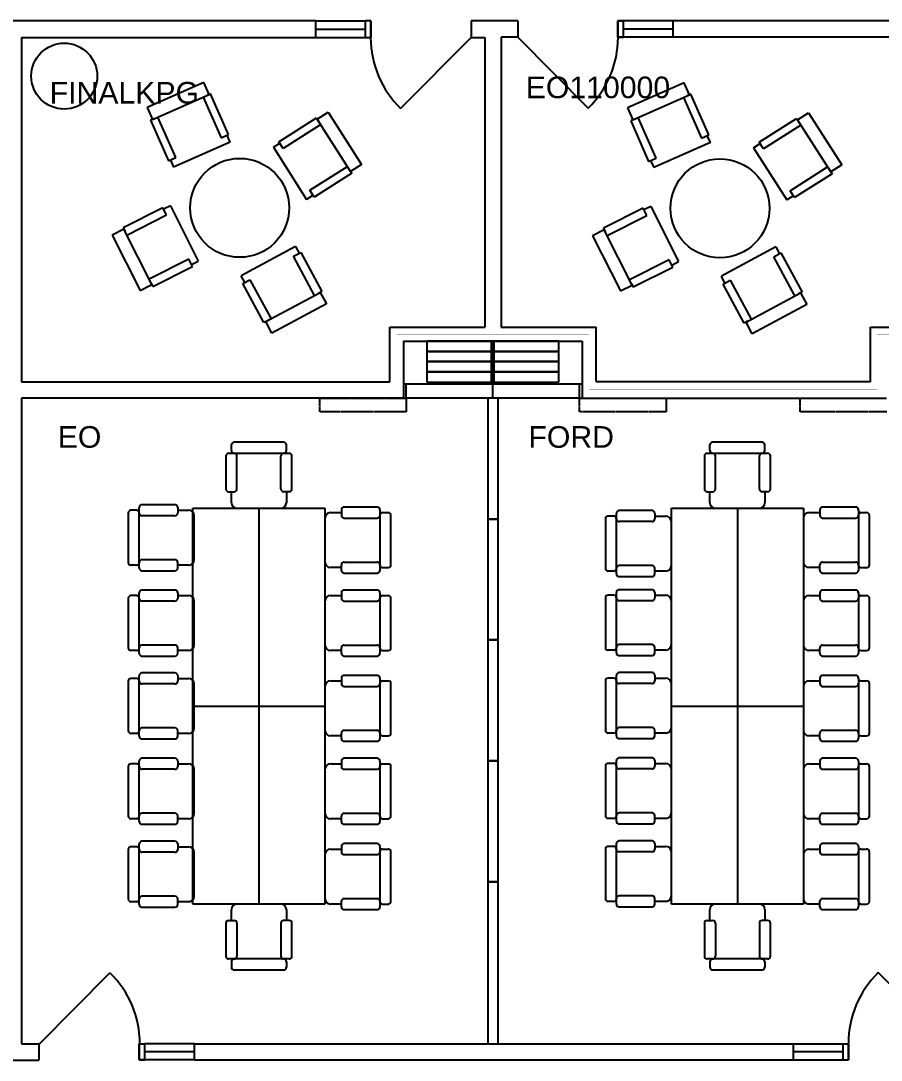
# Model space of a CAD drawing. Extents: x 0 to 6337, y 3987 to 5634.
# Drawn here: x 1853.3 to 2166.2, y 4432.4 to 4810.6 of the extents above; entities that cross this region are included whole.
import ezdxf

# ---------------------------------------------------------------- set-up
doc = ezdxf.new("R2010")
doc.units = 0
doc.header["$MEASUREMENT"] = 0
doc.linetypes.add('SHORT_DASHES', pattern=[0.375, 0.25, -0.125])
for name, color, linetype in [('01A_BASE_PLAN', 7, 'CONTINUOUS'), ('01B_PANELS', 7, 'CONTINUOUS'), ('04A_FURNITURE', 7, 'CONTINUOUS'), ('REGION', 7, 'CONTINUOUS'), ('REGION_NUM', 7, 'CONTINUOUS')]:
    doc.layers.add(name, color=color, linetype=linetype)
doc.styles.add('ARIAL', font='ARIAL', dxfattribs={"height": 0.2})

msp = doc.modelspace()

# ---------------------------------------------------------------- linework, layer by layer
at = {"layer": '01A_BASE_PLAN', "color": 250, "linetype": 'Continuous'}
for p, q in [((1960.62, 4810.55), (1847.56, 4810.55)), ((1960.62, 4804.42), (1960.62, 4810.55)), ((1960.62, 4810.55), (1978.62, 4810.55)), ((1980.62, 4810.55), (1978.69, 4810.55)), ((1978.69, 4804.42), (1978.69, 4810.55)), ((1980.62, 4810.55), (1980.62, 4804.42)), ((1980.62, 4810.29), (1980.62, 4804.42)), ((1980.62, 4810.29), (1980.62, 4804.42)), ((1980.62, 4810.29), (1980.62, 4804.42)), ((1980.62, 4804.42), (1980.62, 4810.15)), ((2017.05, 4810.55), (2017.05, 4804.42)), ((2028.02, 4810.55), (2017.05, 4810.55)), ((2034.02, 4810.55), (2028.02, 4810.55)), ((2034.02, 4810.55), (2034.02, 4804.55)), ((2070.44, 4810.55), (2070.44, 4804.55)), ((2070.44, 4810.55), (2072.44, 4810.55)), ((2070.44, 4804.55), (2070.44, 4810.55)), ((2072.44, 4810.55), (2070.44, 4810.55)), ((2070.44, 4810.42), (2070.44, 4804.55)), ((2070.44, 4810.42), (2070.44, 4804.55)), ((2070.44, 4804.55), (2070.44, 4810.29)), ((2072.44, 4804.55), (2072.44, 4810.55)), ((2090.51, 4810.55), (2072.51, 4810.55)), ((2090.51, 4804.55), (2090.51, 4810.55)), ((2199.71, 4810.55), (2090.51, 4810.55)), ((1960.62, 4807.48), (1978.62, 4807.48)), ((1978.69, 4804.42), (1978.69, 4809.42)), ((1978.69, 4804.42), (1978.69, 4809.42)), ((1980.62, 4804.42), (1980.62, 4809.42)), ((2070.44, 4804.55), (2070.44, 4809.55)), ((2072.44, 4804.55), (2072.44, 4809.55)), ((2072.44, 4804.55), (2072.44, 4809.55)), ((2090.51, 4807.55), (2072.51, 4807.55)), ((1853.56, 4804.42), (1853.56, 4679.17)), ((1853.56, 4804.42), (1960.62, 4804.42)), ((1960.62, 4804.42), (1978.69, 4804.42)), ((1978.69, 4804.42), (1980.62, 4804.42)), ((1978.69, 4804.42), (1980.62, 4804.42)), ((2017.05, 4804.42), (1991.4, 4778.65)), ((2017.05, 4804.42), (2022.02, 4804.42)), ((2022.02, 4804.42), (2022.02, 4699.05)), ((2028.02, 4804.55), (2028.02, 4699.05)), ((2034.02, 4804.55), (2028.02, 4804.55)), ((2034.02, 4804.55), (2059.66, 4778.79)), ((2070.44, 4804.55), (2072.44, 4804.55)), ((2070.44, 4804.55), (2072.44, 4804.55)), ((2070.44, 4804.55), (2072.44, 4804.55)), ((2070.44, 4804.55), (2072.44, 4804.55)), ((2072.44, 4804.55), (2070.44, 4804.55)), ((2070.44, 4804.55), (2072.44, 4804.55)), ((2072.44, 4804.55), (2070.44, 4804.55)), ((2090.51, 4804.55), (2072.51, 4804.55)), ((2196.78, 4804.55), (2090.51, 4804.55)), ((1987.52, 4679.17), (1987.52, 4699.05)), ((1987.52, 4699.05), (2022.02, 4699.05)), ((2028.02, 4699.05), (2062.52, 4699.05)), ((2062.52, 4679.3), (2062.52, 4699.05)), ((2162.28, 4679.17), (2162.28, 4699.05)), ((2162.28, 4699.05), (2196.78, 4699.05)), ((1992.52, 4694.05), (2057.52, 4694.05)), ((1992.52, 4694.05), (1992.52, 4673.3)), ((2001.02, 4694.05), (2001.02, 4690.3)), ((2049.02, 4694.05), (2001.02, 4694.05)), ((2024.52, 4679.05), (2024.52, 4694.05)), ((2025.02, 4673.3), (2025.02, 4694.05)), ((2025.52, 4679.05), (2025.52, 4694.05)), ((2049.02, 4690.3), (2049.02, 4694.05)), ((2057.52, 4694.05), (2057.52, 4673.3)), ((2001.02, 4690.3), (2001.02, 4686.55)), ((2049.02, 4690.3), (2001.02, 4690.3)), ((2001.02, 4690.3), (2049.02, 4690.3)), ((2049.02, 4686.55), (2049.02, 4690.3)), ((2001.02, 4686.55), (2001.02, 4682.8)), ((2049.02, 4686.55), (2001.02, 4686.55)), ((2001.02, 4686.55), (2049.02, 4686.55)), ((2049.02, 4682.8), (2049.02, 4686.55)), ((2001.02, 4682.8), (2001.02, 4679.05)), ((2049.02, 4682.8), (2001.02, 4682.8)), ((2001.02, 4682.8), (2049.02, 4682.8)), ((2049.02, 4679.05), (2049.02, 4682.8)), ((1853.56, 4679.17), (1987.52, 4679.17)), ((2057.52, 4678.3), (1992.52, 4678.3)), ((1993.52, 4673.3), (1993.52, 4678.3)), ((2001.02, 4679.05), (2049.02, 4679.05)), ((2056.52, 4673.3), (2056.52, 4678.3)), ((2062.52, 4679.3), (2162.28, 4679.3)), ((2062.52, 4679.3), (2162.28, 4679.3)), ((1992.52, 4673.3), (1853.56, 4673.3)), ((2056.52, 4673.3), (1993.52, 4673.3)), ((2026.89, 4673.3), (2023.14, 4673.3)), ((2023.14, 4673.3), (2023.14, 4629.3)), ((2026.89, 4629.3), (2026.89, 4673.3)), ((2057.52, 4673.3), (2167.28, 4673.3)), ((2026.89, 4629.3), (2023.14, 4629.3)), ((2023.14, 4629.3), (2023.14, 4585.3)), ((2023.14, 4629.3), (2026.89, 4629.3)), ((2026.89, 4585.3), (2026.89, 4629.3)), ((2026.89, 4585.3), (2023.14, 4585.3)), ((2023.14, 4585.3), (2023.14, 4541.3)), ((2023.14, 4585.3), (2026.89, 4585.3)), ((2026.89, 4541.3), (2026.89, 4585.3)), ((2026.89, 4541.3), (2023.14, 4541.3)), ((2023.14, 4541.3), (2023.14, 4497.3)), ((2023.14, 4541.3), (2026.89, 4541.3)), ((2026.89, 4497.3), (2026.89, 4541.3)), ((2026.89, 4497.3), (2023.14, 4497.3)), ((2023.14, 4497.3), (2023.14, 4438.42)), ((2023.14, 4497.3), (2026.89, 4497.3)), ((2026.89, 4438.42), (2026.89, 4497.3)), ((1860.11, 4438.42), (1885.76, 4464.18)), ((2190.78, 4438.55), (2165.14, 4464.31)), ((1853.56, 4438.42), (1859.88, 4438.42)), ((1853.56, 4438.42), (1859.88, 4438.42)), ((1853.56, 4438.42), (1859.88, 4438.42)), ((1859.88, 4438.42), (1859.88, 4432.42)), ((1896.38, 4438.42), (1896.38, 4432.55)), ((1896.38, 4438.42), (1898.38, 4438.42)), ((1896.38, 4438.42), (1896.38, 4432.55)), ((1896.38, 4432.55), (1896.38, 4438.29)), ((1896.38, 4432.55), (1896.38, 4437.55)), ((1898.38, 4432.55), (1898.38, 4438.42)), ((1916.38, 4438.42), (1898.38, 4438.42)), ((1898.38, 4432.55), (1898.38, 4437.55)), ((1898.38, 4432.55), (1898.38, 4437.55)), ((1916.45, 4432.55), (1916.45, 4438.42)), ((1916.45, 4438.42), (2134.36, 4438.42)), ((2023.14, 4438.42), (2026.89, 4438.42)), ((2134.36, 4432.55), (2134.36, 4438.42)), ((2134.36, 4438.42), (2152.36, 4438.42)), ((2134.36, 4435.55), (2152.36, 4435.55)), ((2152.43, 4432.55), (2152.43, 4438.42)), ((2152.43, 4438.42), (2154.36, 4438.42)), ((2152.43, 4432.55), (2152.43, 4437.55)), ((2152.43, 4432.55), (2152.43, 4437.55)), ((2154.36, 4438.42), (2154.36, 4432.55)), ((2154.36, 4438.42), (2154.36, 4432.55)), ((2154.36, 4438.42), (2154.36, 4432.55)), ((2154.36, 4432.55), (2154.36, 4438.29)), ((2154.36, 4432.55), (2154.36, 4437.55)), ((1847.56, 4432.42), (1859.88, 4432.42)), ((1896.38, 4432.55), (1898.38, 4432.55)), ((1896.38, 4432.55), (1898.38, 4432.55)), ((1896.38, 4432.55), (1898.38, 4432.55)), ((1898.38, 4432.55), (1896.38, 4432.55)), ((1896.38, 4432.55), (1898.38, 4432.55)), ((1916.38, 4435.48), (1898.38, 4435.48)), ((1916.45, 4432.55), (1898.45, 4432.55)), ((1916.45, 4432.55), (2134.36, 4432.55)), ((2134.36, 4432.55), (2152.43, 4432.55)), ((2152.43, 4432.55), (2154.36, 4432.55))]:
    msp.add_line(p, q, dxfattribs=at)
at = {"layer": '01A_BASE_PLAN', "color": 250, "linetype": 'SHORT_DASHES'}
for p, q in [((1962.02, 4668.3), (1962.02, 4673.3)), ((1962.02, 4673.3), (1993.52, 4673.3)), ((1993.52, 4673.3), (1993.52, 4668.3)), ((2056.52, 4668.3), (2056.52, 4673.3)), ((2056.52, 4673.3), (2088.02, 4673.3)), ((2088.02, 4673.3), (2088.02, 4668.3)), ((2136.78, 4668.3), (2136.78, 4673.3)), ((2136.78, 4673.3), (2168.28, 4673.3)), ((1993.52, 4668.3), (1962.02, 4668.3)), ((2088.02, 4668.3), (2056.52, 4668.3)), ((2168.28, 4668.3), (2136.78, 4668.3))]:
    msp.add_line(p, q, dxfattribs=at)
at = {"layer": '01A_BASE_PLAN', "color": 250, "linetype": 'Continuous'}
for centre, start, end in [((2016.55, 4804.42), 180.1295, 225.6882), ((2034.51, 4804.55), 314.3118, 359.8705), ((1860.61, 4438.42), 0.1295, 45.6882), ((2190.29, 4438.55), 134.3118, 179.8705)]:
    msp.add_arc(centre, 36, start, end, dxfattribs=at)
at = {"layer": '01B_PANELS', "color": 5, "linetype": 'Continuous'}
msp.add_line((1853.56, 4673.3), (1853.56, 4438.42), dxfattribs=at)
at = {"layer": '04A_FURNITURE', "color": 1, "linetype": 'Continuous'}
for p, q in [((1919.87, 4788.11), (1899.27, 4779.02)), ((1921.79, 4783.74), (1919.87, 4788.11)), ((2094.52, 4787.94), (2073.92, 4778.85)), ((2096.45, 4783.57), (2094.52, 4787.94)), ((1901.19, 4774.66), (1921.79, 4783.74)), ((1922.35, 4783.99), (1920.99, 4783.39)), ((1928.86, 4769.21), (1922.35, 4783.99)), ((2075.85, 4774.48), (2096.45, 4783.57)), ((2097, 4783.81), (2095.65, 4783.21)), ((2103.52, 4769.04), (2097, 4783.81)), ((1919.67, 4782.81), (1926.19, 4768.03)), ((2094.33, 4782.63), (2100.84, 4767.86)), ((1899.27, 4779.02), (1901.19, 4774.66)), ((1961.12, 4774.72), (1965.15, 4777.29)), ((1965.15, 4777.29), (1977.26, 4758.31)), ((2073.92, 4778.85), (2075.85, 4774.48)), ((2135.78, 4774.55), (2139.8, 4777.12)), ((2139.8, 4777.12), (2151.92, 4758.14)), ((1901.82, 4774.93), (1900.47, 4774.34)), ((1900.47, 4774.34), (1906.98, 4759.56)), ((1909.7, 4760.76), (1903.18, 4775.53)), ((1947.19, 4766.54), (1960.8, 4775.23)), ((1962.37, 4772.77), (1948.76, 4764.08)), ((1960.8, 4775.23), (1961.6, 4773.98)), ((1973.24, 4755.74), (1961.12, 4774.72)), ((2076.48, 4774.76), (2075.12, 4774.16)), ((2075.12, 4774.16), (2081.64, 4759.39)), ((2084.35, 4760.58), (2077.84, 4775.36)), ((2121.84, 4766.37), (2135.45, 4775.06)), ((2137.02, 4772.6), (2123.41, 4763.91)), ((2135.45, 4775.06), (2136.25, 4773.81)), ((2147.89, 4755.57), (2135.78, 4774.55)), ((1926.19, 4768.03), (1928.86, 4769.21)), ((1929.43, 4766.41), (1928.31, 4768.97)), ((2100.84, 4767.86), (2103.52, 4769.04)), ((2104.09, 4766.24), (2102.96, 4768.79)), ((1929.43, 4766.41), (1908.83, 4757.33)), ((1945.16, 4764.53), (1947.51, 4766.03)), ((1945.16, 4764.53), (1957.27, 4745.55)), ((1948.76, 4764.08), (1947.19, 4766.54)), ((2104.09, 4766.24), (2083.49, 4757.15)), ((2119.81, 4764.36), (2122.17, 4765.86)), ((2123.41, 4763.91), (2121.84, 4766.37)), ((1906.98, 4759.56), (1909.7, 4760.76)), ((2119.81, 4764.36), (2131.93, 4745.38)), ((1907.71, 4759.88), (1908.83, 4757.33)), ((1958.46, 4748.89), (1972.07, 4757.58)), ((1977.26, 4758.31), (1973.24, 4755.74)), ((2081.64, 4759.39), (2084.35, 4760.58)), ((2082.36, 4759.71), (2083.49, 4757.15)), ((2133.11, 4748.72), (2146.72, 4757.41)), ((2151.92, 4758.14), (2147.89, 4755.57)), ((1973.67, 4755.08), (1960.05, 4746.39)), ((1972.87, 4756.32), (1973.67, 4755.08)), ((2148.32, 4754.9), (2134.71, 4746.21)), ((2147.52, 4756.15), (2148.32, 4754.9)), ((1959.63, 4747.06), (1957.27, 4745.55)), ((1960.05, 4746.39), (1958.46, 4748.89)), ((2134.28, 4746.88), (2131.93, 4745.38)), ((2134.71, 4746.21), (2133.11, 4748.72)), ((1904.97, 4742.5), (1890.55, 4735.23)), ((1906.29, 4739.9), (1904.97, 4742.5)), ((1907.73, 4743.22), (1905.24, 4741.96)), ((1907.73, 4743.22), (1917.87, 4723.12)), ((2079.62, 4742.33), (2065.2, 4735.06)), ((2080.94, 4739.72), (2079.62, 4742.33)), ((2082.39, 4743.05), (2079.9, 4741.79)), ((2082.39, 4743.05), (2092.53, 4722.94)), ((1891.87, 4732.62), (1906.29, 4739.9)), ((2066.52, 4732.45), (2080.94, 4739.72)), ((1890.82, 4734.69), (1886.56, 4732.54)), ((1890.55, 4735.23), (1891.22, 4733.91)), ((1900.96, 4714.59), (1890.82, 4734.69)), ((2065.48, 4734.52), (2061.22, 4732.37)), ((2065.2, 4735.06), (2065.87, 4733.73)), ((2075.62, 4714.41), (2065.48, 4734.52)), ((1886.56, 4732.54), (1896.7, 4712.44)), ((2061.22, 4732.37), (2071.36, 4712.26)), ((1953.26, 4728.44), (1933.43, 4717.78)), ((1953.26, 4728.44), (1954.58, 4725.99)), ((2127.91, 4728.27), (2108.08, 4717.61)), ((2127.91, 4728.27), (2129.23, 4725.81)), ((1914.4, 4723.8), (1899.98, 4716.53)), ((1915.74, 4721.15), (1914.4, 4723.8)), ((1915.38, 4721.86), (1917.87, 4723.12)), ((1952.54, 4724.89), (1955.11, 4726.27)), ((1960.18, 4710.66), (1952.54, 4724.89)), ((1955.11, 4726.27), (1962.76, 4712.05)), ((2089.06, 4723.63), (2074.64, 4716.36)), ((2090.39, 4720.98), (2089.06, 4723.63)), ((2090.04, 4721.69), (2092.53, 4722.94)), ((2127.19, 4724.71), (2129.77, 4726.1)), ((2134.84, 4710.49), (2127.19, 4724.71)), ((2129.77, 4726.1), (2137.41, 4711.87)), ((1901.32, 4713.88), (1915.74, 4721.15)), ((2075.98, 4713.71), (2090.39, 4720.98)), ((1934.75, 4715.33), (1933.43, 4717.78)), ((1934.05, 4714.95), (1936.66, 4716.36)), ((1936.66, 4716.36), (1944.31, 4702.13)), ((2109.4, 4715.15), (2108.08, 4717.61)), ((2108.7, 4714.78), (2111.32, 4716.18)), ((2111.32, 4716.18), (2118.96, 4701.96)), ((1896.7, 4712.44), (1900.96, 4714.59)), ((1900.66, 4715.2), (1901.32, 4713.88)), ((1941.69, 4700.73), (1934.05, 4714.95)), ((1942.39, 4701.1), (1962.22, 4711.76)), ((1962.76, 4712.05), (1961.45, 4711.35)), ((1962.22, 4711.76), (1964.48, 4707.56)), ((2071.36, 4712.26), (2075.62, 4714.41)), ((2075.31, 4715.03), (2075.98, 4713.71)), ((2116.35, 4700.55), (2108.7, 4714.78)), ((2117.05, 4700.93), (2136.88, 4711.59)), ((2137.41, 4711.87), (2136.11, 4711.17)), ((2136.88, 4711.59), (2139.14, 4707.38)), ((1964.48, 4707.56), (1944.65, 4696.9)), ((2139.14, 4707.38), (2119.31, 4696.72)), ((1943, 4701.43), (1941.69, 4700.73)), ((1944.65, 4696.9), (1942.39, 4701.1)), ((2117.65, 4701.25), (2116.35, 4700.55)), ((2119.31, 4696.72), (2117.05, 4700.93)), ((1929.91, 4654.24), (1929.91, 4656.24)), ((1948.91, 4657.24), (1930.91, 4657.24)), ((1949.91, 4654.24), (1949.91, 4656.24)), ((2103.9, 4654.24), (2103.9, 4656.24)), ((2122.9, 4657.24), (2104.9, 4657.24)), ((2123.9, 4654.24), (2123.9, 4656.24)), ((1927.91, 4652.24), (1927.91, 4640.24)), ((1928.91, 4653.24), (1930.91, 4653.24)), ((1930.91, 4653.24), (1948.91, 4653.24)), ((1931.91, 4640.24), (1931.91, 4652.24)), ((1947.91, 4640.24), (1947.91, 4652.24)), ((1948.91, 4653.24), (1950.91, 4653.24)), ((1951.91, 4640.24), (1951.91, 4652.24)), ((2101.9, 4652.24), (2101.9, 4640.24)), ((2102.9, 4653.24), (2104.9, 4653.24)), ((2104.9, 4653.24), (2122.9, 4653.24)), ((2105.9, 4640.24), (2105.9, 4652.24)), ((2121.9, 4640.24), (2121.9, 4652.24)), ((2122.9, 4653.24), (2124.9, 4653.24)), ((2125.9, 4640.24), (2125.9, 4652.24)), ((1928.91, 4639.24), (1930.91, 4639.24)), ((1929.91, 4635.24), (1929.91, 4639.24)), ((1950.91, 4639.24), (1948.91, 4639.24)), ((1949.91, 4639.24), (1949.91, 4635.24)), ((2102.9, 4639.24), (2104.9, 4639.24)), ((2103.9, 4635.24), (2103.9, 4639.24)), ((2124.9, 4639.24), (2122.9, 4639.24)), ((2123.9, 4639.24), (2123.9, 4635.24)), ((1895.39, 4632.5), (1893.39, 4632.5)), ((1896.39, 4631.5), (1896.39, 4633.5)), ((1909.39, 4634.5), (1897.39, 4634.5)), ((1910.39, 4633.5), (1910.39, 4631.5)), ((1910.39, 4632.5), (1914.39, 4632.5)), ((1915.91, 4489.24), (1915.91, 4633.24)), ((1915.91, 4633.24), (1963.91, 4633.24)), ((1931.91, 4633.24), (1947.91, 4633.24)), ((1939.91, 4633.24), (1939.91, 4489.24)), ((1963.91, 4633.24), (1963.91, 4489.24)), ((1969.91, 4632.63), (1969.91, 4630.63)), ((1982.91, 4633.63), (1970.91, 4633.63)), ((1983.91, 4632.63), (1983.91, 4630.63)), ((2082.9, 4632.36), (2070.9, 4632.36)), ((2089.9, 4489.24), (2089.9, 4633.24)), ((2089.9, 4633.24), (2137.9, 4633.24)), ((2105.9, 4633.24), (2121.9, 4633.24)), ((2113.9, 4633.24), (2113.9, 4489.24)), ((2137.9, 4633.24), (2137.9, 4489.24)), ((2143.9, 4632.63), (2143.9, 4630.63)), ((2156.9, 4633.63), (2144.9, 4633.63)), ((2157.9, 4632.63), (2157.9, 4630.63)), ((1892.39, 4631.5), (1892.39, 4613.5)), ((1896.39, 4613.5), (1896.39, 4631.5)), ((1909.39, 4630.5), (1897.39, 4630.5)), ((1916.39, 4614.5), (1916.39, 4630.5)), ((1963.91, 4629.63), (1963.91, 4613.63)), ((1965.91, 4631.63), (1969.91, 4631.63)), ((1970.91, 4629.63), (1982.91, 4629.63)), ((1983.91, 4630.63), (1983.91, 4612.63)), ((1984.91, 4631.63), (1986.91, 4631.63)), ((1987.91, 4612.63), (1987.91, 4630.63)), ((2065.9, 4629.36), (2065.9, 4611.36)), ((2068.9, 4630.36), (2066.9, 4630.36)), ((2069.9, 4629.36), (2069.9, 4631.36)), ((2069.9, 4611.36), (2069.9, 4629.36)), ((2082.9, 4628.36), (2070.9, 4628.36)), ((2083.9, 4631.36), (2083.9, 4629.36)), ((2083.9, 4630.36), (2087.9, 4630.36)), ((2089.9, 4612.36), (2089.9, 4628.36)), ((2137.9, 4629.63), (2137.9, 4613.63)), ((2139.9, 4631.63), (2143.9, 4631.63)), ((2144.9, 4629.63), (2156.9, 4629.63)), ((2157.9, 4630.63), (2157.9, 4612.63)), ((2158.9, 4631.63), (2160.9, 4631.63)), ((2161.9, 4612.63), (2161.9, 4630.63)), ((1896.39, 4611.5), (1896.39, 4613.5)), ((1909.39, 4614.5), (1897.39, 4614.5)), ((1910.39, 4611.5), (1910.39, 4613.5)), ((1970.91, 4613.63), (1982.91, 4613.63)), ((2144.9, 4613.63), (2156.9, 4613.63)), ((1895.39, 4612.5), (1893.39, 4612.5)), ((1897.39, 4610.5), (1909.39, 4610.5)), ((1914.39, 4612.5), (1910.39, 4612.5)), ((1969.91, 4611.63), (1965.91, 4611.63)), ((1969.91, 4610.63), (1969.91, 4612.63)), ((1970.91, 4609.63), (1982.91, 4609.63)), ((1983.91, 4612.63), (1983.91, 4610.63)), ((1984.91, 4611.63), (1986.91, 4611.63)), ((2068.9, 4610.36), (2066.9, 4610.36)), ((2069.9, 4609.36), (2069.9, 4611.36)), ((2082.9, 4612.36), (2070.9, 4612.36)), ((2083.9, 4609.36), (2083.9, 4611.36)), ((2087.9, 4610.36), (2083.9, 4610.36)), ((2143.9, 4611.63), (2139.9, 4611.63)), ((2143.9, 4610.63), (2143.9, 4612.63)), ((2144.9, 4609.63), (2156.9, 4609.63)), ((2157.9, 4612.63), (2157.9, 4610.63)), ((2158.9, 4611.63), (2160.9, 4611.63)), ((2070.9, 4608.36), (2082.9, 4608.36)), ((1896.39, 4600.46), (1896.39, 4602.46)), ((1909.39, 4603.46), (1897.39, 4603.46)), ((1910.39, 4602.46), (1910.39, 4600.46)), ((1969.91, 4602.46), (1969.91, 4600.46)), ((1982.91, 4603.46), (1970.91, 4603.46)), ((1983.91, 4602.46), (1983.91, 4600.46)), ((2069.9, 4600.59), (2069.9, 4602.59)), ((2082.9, 4603.59), (2070.9, 4603.59)), ((2083.9, 4602.59), (2083.9, 4600.59)), ((2143.9, 4602.46), (2143.9, 4600.46)), ((2156.9, 4603.46), (2144.9, 4603.46)), ((2157.9, 4602.46), (2157.9, 4600.46)), ((1892.39, 4600.46), (1892.39, 4582.46)), ((1895.39, 4601.46), (1893.39, 4601.46)), ((1896.39, 4582.46), (1896.39, 4600.46)), ((1909.39, 4599.46), (1897.39, 4599.46)), ((1910.39, 4601.46), (1914.39, 4601.46)), ((1916.39, 4583.46), (1916.39, 4599.46)), ((1963.91, 4599.46), (1963.91, 4583.46)), ((1965.91, 4601.46), (1969.91, 4601.46)), ((1970.91, 4599.46), (1982.91, 4599.46)), ((1983.91, 4600.46), (1983.91, 4582.46)), ((1984.91, 4601.46), (1986.91, 4601.46)), ((1987.91, 4582.46), (1987.91, 4600.46)), ((2065.9, 4600.59), (2065.9, 4582.59)), ((2068.9, 4601.59), (2066.9, 4601.59)), ((2069.9, 4582.59), (2069.9, 4600.59)), ((2082.9, 4599.59), (2070.9, 4599.59)), ((2083.9, 4601.59), (2087.9, 4601.59)), ((2089.9, 4583.59), (2089.9, 4599.59)), ((2137.9, 4599.46), (2137.9, 4583.46)), ((2139.9, 4601.46), (2143.9, 4601.46)), ((2144.9, 4599.46), (2156.9, 4599.46)), ((2157.9, 4600.46), (2157.9, 4582.46)), ((2158.9, 4601.46), (2160.9, 4601.46)), ((2161.9, 4582.46), (2161.9, 4600.46)), ((1909.39, 4583.46), (1897.39, 4583.46)), ((1970.91, 4583.46), (1982.91, 4583.46)), ((2082.9, 4583.59), (2070.9, 4583.59)), ((2144.9, 4583.46), (2156.9, 4583.46)), ((1895.39, 4581.46), (1893.39, 4581.46)), ((1896.39, 4580.46), (1896.39, 4582.46)), ((1897.39, 4579.46), (1909.39, 4579.46)), ((1910.39, 4580.46), (1910.39, 4582.46)), ((1914.39, 4581.46), (1910.39, 4581.46)), ((1969.91, 4581.46), (1965.91, 4581.46)), ((1969.91, 4580.46), (1969.91, 4582.46)), ((1970.91, 4579.46), (1982.91, 4579.46)), ((1983.91, 4582.46), (1983.91, 4580.46)), ((1984.91, 4581.46), (1986.91, 4581.46)), ((2068.9, 4581.59), (2066.9, 4581.59)), ((2069.9, 4580.59), (2069.9, 4582.59)), ((2070.9, 4579.59), (2082.9, 4579.59)), ((2083.9, 4580.59), (2083.9, 4582.59)), ((2087.9, 4581.59), (2083.9, 4581.59)), ((2143.9, 4581.46), (2139.9, 4581.46)), ((2143.9, 4580.46), (2143.9, 4582.46)), ((2144.9, 4579.46), (2156.9, 4579.46)), ((2157.9, 4582.46), (2157.9, 4580.46)), ((2158.9, 4581.46), (2160.9, 4581.46)), ((1896.39, 4570.29), (1896.39, 4572.29)), ((1909.39, 4573.29), (1897.39, 4573.29)), ((1910.39, 4572.29), (1910.39, 4570.29)), ((1982.91, 4572.43), (1970.91, 4572.43)), ((2069.9, 4570.42), (2069.9, 4572.42)), ((2082.9, 4573.42), (2070.9, 4573.42)), ((2083.9, 4572.42), (2083.9, 4570.42)), ((2156.9, 4572.43), (2144.9, 4572.43)), ((1892.39, 4570.29), (1892.39, 4552.29)), ((1895.39, 4571.29), (1893.39, 4571.29)), ((1896.39, 4552.29), (1896.39, 4570.29)), ((1909.39, 4569.29), (1897.39, 4569.29)), ((1910.39, 4571.29), (1914.39, 4571.29)), ((1916.39, 4553.29), (1916.39, 4569.29)), ((1963.91, 4568.43), (1963.91, 4552.43)), ((1965.91, 4570.43), (1969.91, 4570.43)), ((1969.91, 4571.43), (1969.91, 4569.43)), ((1970.91, 4568.43), (1982.91, 4568.43)), ((1983.91, 4571.43), (1983.91, 4569.43)), ((1983.91, 4569.43), (1983.91, 4551.43)), ((1984.91, 4570.43), (1986.91, 4570.43)), ((1987.91, 4551.43), (1987.91, 4569.43)), ((2065.9, 4570.42), (2065.9, 4552.42)), ((2068.9, 4571.42), (2066.9, 4571.42)), ((2069.9, 4552.42), (2069.9, 4570.42)), ((2082.9, 4569.42), (2070.9, 4569.42)), ((2083.9, 4571.42), (2087.9, 4571.42)), ((2089.9, 4553.42), (2089.9, 4569.42)), ((2137.9, 4568.43), (2137.9, 4552.43)), ((2139.9, 4570.43), (2143.9, 4570.43)), ((2143.9, 4571.43), (2143.9, 4569.43)), ((2144.9, 4568.43), (2156.9, 4568.43)), ((2157.9, 4571.43), (2157.9, 4569.43)), ((2157.9, 4569.43), (2157.9, 4551.43)), ((2158.9, 4570.43), (2160.9, 4570.43)), ((2161.9, 4551.43), (2161.9, 4569.43)), ((1915.91, 4561.24), (1963.91, 4561.24)), ((2089.9, 4561.24), (2137.9, 4561.24)), ((1909.39, 4553.29), (1897.39, 4553.29)), ((2082.9, 4553.42), (2070.9, 4553.42)), ((1895.39, 4551.29), (1893.39, 4551.29)), ((1896.39, 4550.29), (1896.39, 4552.29)), ((1897.39, 4549.29), (1909.39, 4549.29)), ((1910.39, 4550.29), (1910.39, 4552.29)), ((1914.39, 4551.29), (1910.39, 4551.29)), ((1969.91, 4550.43), (1965.91, 4550.43)), ((1969.91, 4549.43), (1969.91, 4551.43)), ((1970.91, 4552.43), (1982.91, 4552.43)), ((1983.91, 4551.43), (1983.91, 4549.43)), ((1984.91, 4550.43), (1986.91, 4550.43)), ((2068.9, 4551.42), (2066.9, 4551.42)), ((2069.9, 4550.42), (2069.9, 4552.42)), ((2070.9, 4549.42), (2082.9, 4549.42)), ((2083.9, 4550.42), (2083.9, 4552.42)), ((2087.9, 4551.42), (2083.9, 4551.42)), ((2143.9, 4550.43), (2139.9, 4550.43)), ((2143.9, 4549.43), (2143.9, 4551.43)), ((2144.9, 4552.43), (2156.9, 4552.43)), ((2157.9, 4551.43), (2157.9, 4549.43)), ((2158.9, 4550.43), (2160.9, 4550.43)), ((1970.91, 4548.43), (1982.91, 4548.43)), ((2144.9, 4548.43), (2156.9, 4548.43)), ((1909.39, 4542.25), (1897.39, 4542.25)), ((1982.91, 4542.25), (1970.91, 4542.25)), ((2069.9, 4539.39), (2069.9, 4541.39)), ((2082.9, 4542.39), (2070.9, 4542.39)), ((2083.9, 4541.39), (2083.9, 4539.39)), ((2156.9, 4542.25), (2144.9, 4542.25)), ((1892.39, 4539.25), (1892.39, 4521.25)), ((1895.39, 4540.25), (1893.39, 4540.25)), ((1896.39, 4539.25), (1896.39, 4541.25)), ((1896.39, 4521.25), (1896.39, 4539.25)), ((1909.39, 4538.25), (1897.39, 4538.25)), ((1910.39, 4541.25), (1910.39, 4539.25)), ((1910.39, 4540.25), (1914.39, 4540.25)), ((1916.39, 4522.25), (1916.39, 4538.25)), ((1963.91, 4538.25), (1963.91, 4522.25)), ((1965.91, 4540.25), (1969.91, 4540.25)), ((1969.91, 4541.25), (1969.91, 4539.25)), ((1970.91, 4538.25), (1982.91, 4538.25)), ((1983.91, 4541.25), (1983.91, 4539.25)), ((1983.91, 4539.25), (1983.91, 4521.25)), ((1984.91, 4540.25), (1986.91, 4540.25)), ((1987.91, 4521.25), (1987.91, 4539.25)), ((2065.9, 4539.39), (2065.9, 4521.39)), ((2068.9, 4540.39), (2066.9, 4540.39)), ((2069.9, 4521.39), (2069.9, 4539.39)), ((2082.9, 4538.39), (2070.9, 4538.39)), ((2083.9, 4540.39), (2087.9, 4540.39)), ((2089.9, 4522.39), (2089.9, 4538.39)), ((2137.9, 4538.25), (2137.9, 4522.25)), ((2139.9, 4540.25), (2143.9, 4540.25)), ((2143.9, 4541.25), (2143.9, 4539.25)), ((2144.9, 4538.25), (2156.9, 4538.25)), ((2157.9, 4541.25), (2157.9, 4539.25)), ((2157.9, 4539.25), (2157.9, 4521.25)), ((2158.9, 4540.25), (2160.9, 4540.25)), ((2161.9, 4521.25), (2161.9, 4539.25)), ((1895.39, 4520.25), (1893.39, 4520.25)), ((1896.39, 4519.25), (1896.39, 4521.25)), ((1909.39, 4522.25), (1897.39, 4522.25)), ((1910.39, 4519.25), (1910.39, 4521.25)), ((1914.39, 4520.25), (1910.39, 4520.25)), ((1969.91, 4520.25), (1965.91, 4520.25)), ((1969.91, 4519.25), (1969.91, 4521.25)), ((1970.91, 4522.25), (1982.91, 4522.25)), ((1983.91, 4521.25), (1983.91, 4519.25)), ((1984.91, 4520.25), (1986.91, 4520.25)), ((2068.9, 4520.39), (2066.9, 4520.39)), ((2069.9, 4519.39), (2069.9, 4521.39)), ((2082.9, 4522.39), (2070.9, 4522.39)), ((2083.9, 4519.39), (2083.9, 4521.39)), ((2087.9, 4520.39), (2083.9, 4520.39)), ((2143.9, 4520.25), (2139.9, 4520.25)), ((2143.9, 4519.25), (2143.9, 4521.25)), ((2144.9, 4522.25), (2156.9, 4522.25)), ((2157.9, 4521.25), (2157.9, 4519.25)), ((2158.9, 4520.25), (2160.9, 4520.25)), ((1897.39, 4518.25), (1909.39, 4518.25)), ((1970.91, 4518.25), (1982.91, 4518.25)), ((2070.9, 4518.39), (2082.9, 4518.39)), ((2144.9, 4518.25), (2156.9, 4518.25)), ((1909.39, 4512.08), (1897.39, 4512.08)), ((1982.91, 4511.22), (1970.91, 4511.22)), ((2069.9, 4509.21), (2069.9, 4511.21)), ((2082.9, 4512.21), (2070.9, 4512.21)), ((2083.9, 4511.21), (2083.9, 4509.21)), ((2156.9, 4511.22), (2144.9, 4511.22)), ((1892.39, 4509.08), (1892.39, 4491.08)), ((1895.39, 4510.08), (1893.39, 4510.08)), ((1896.39, 4509.08), (1896.39, 4511.08)), ((1896.39, 4491.08), (1896.39, 4509.08)), ((1909.39, 4508.08), (1897.39, 4508.08)), ((1910.39, 4511.08), (1910.39, 4509.08)), ((1910.39, 4510.08), (1914.39, 4510.08)), ((1916.39, 4492.08), (1916.39, 4508.08)), ((1965.91, 4509.22), (1969.91, 4509.22)), ((1969.91, 4510.22), (1969.91, 4508.22)), ((1983.91, 4510.22), (1983.91, 4508.22)), ((1983.91, 4508.22), (1983.91, 4490.22)), ((1984.91, 4509.22), (1986.91, 4509.22)), ((1987.91, 4490.22), (1987.91, 4508.22)), ((2065.9, 4509.21), (2065.9, 4491.21)), ((2068.9, 4510.21), (2066.9, 4510.21)), ((2069.9, 4491.21), (2069.9, 4509.21)), ((2082.9, 4508.21), (2070.9, 4508.21)), ((2083.9, 4510.21), (2087.9, 4510.21)), ((2089.9, 4492.21), (2089.9, 4508.21)), ((2139.9, 4509.22), (2143.9, 4509.22)), ((2143.9, 4510.22), (2143.9, 4508.22)), ((2157.9, 4510.22), (2157.9, 4508.22)), ((2157.9, 4508.22), (2157.9, 4490.22)), ((2158.9, 4509.22), (2160.9, 4509.22)), ((2161.9, 4490.22), (2161.9, 4508.22)), ((1963.91, 4507.22), (1963.91, 4491.22)), ((1970.91, 4507.22), (1982.91, 4507.22)), ((2137.9, 4507.22), (2137.9, 4491.22)), ((2144.9, 4507.22), (2156.9, 4507.22)), ((2082.9, 4492.21), (2070.9, 4492.21)), ((1895.39, 4490.08), (1893.39, 4490.08)), ((1896.39, 4489.08), (1896.39, 4491.08)), ((1909.39, 4492.08), (1897.39, 4492.08)), ((1910.39, 4489.08), (1910.39, 4491.08)), ((1914.39, 4490.08), (1910.39, 4490.08)), ((1963.91, 4489.24), (1915.91, 4489.24)), ((1947.91, 4489.24), (1931.91, 4489.24)), ((1969.91, 4489.22), (1965.91, 4489.22)), ((1969.91, 4488.22), (1969.91, 4490.22)), ((1970.91, 4491.22), (1982.91, 4491.22)), ((1983.91, 4490.22), (1983.91, 4488.22)), ((1984.91, 4489.22), (1986.91, 4489.22)), ((2068.9, 4490.21), (2066.9, 4490.21)), ((2069.9, 4489.21), (2069.9, 4491.21)), ((2083.9, 4489.21), (2083.9, 4491.21)), ((2087.9, 4490.21), (2083.9, 4490.21)), ((2137.9, 4489.24), (2089.9, 4489.24)), ((2121.9, 4489.24), (2105.9, 4489.24)), ((2143.9, 4489.22), (2139.9, 4489.22)), ((2143.9, 4488.22), (2143.9, 4490.22)), ((2144.9, 4491.22), (2156.9, 4491.22)), ((2157.9, 4490.22), (2157.9, 4488.22)), ((2158.9, 4489.22), (2160.9, 4489.22)), ((1897.39, 4488.08), (1909.39, 4488.08)), ((1929.91, 4483.24), (1929.91, 4487.24)), ((1949.91, 4487.24), (1949.91, 4483.24)), ((1970.91, 4487.22), (1982.91, 4487.22)), ((2070.9, 4488.21), (2082.9, 4488.21)), ((2103.9, 4483.24), (2103.9, 4487.24)), ((2123.9, 4487.24), (2123.9, 4483.24)), ((2144.9, 4487.22), (2156.9, 4487.22)), ((1927.91, 4482.24), (1927.91, 4470.24)), ((1928.91, 4483.24), (1930.91, 4483.24)), ((1931.91, 4482.24), (1931.91, 4470.24)), ((1947.91, 4482.24), (1947.91, 4470.24)), ((1950.91, 4483.24), (1948.91, 4483.24)), ((1951.91, 4470.24), (1951.91, 4482.24)), ((2101.9, 4482.24), (2101.9, 4470.24)), ((2102.9, 4483.24), (2104.9, 4483.24)), ((2105.9, 4482.24), (2105.9, 4470.24)), ((2121.9, 4482.24), (2121.9, 4470.24)), ((2124.9, 4483.24), (2122.9, 4483.24)), ((2125.9, 4470.24), (2125.9, 4482.24)), ((1930.91, 4469.24), (1928.91, 4469.24)), ((1929.91, 4468.24), (1929.91, 4466.24)), ((1948.91, 4469.24), (1930.91, 4469.24)), ((1950.91, 4469.24), (1948.91, 4469.24)), ((1949.91, 4468.24), (1949.91, 4466.24)), ((2104.9, 4469.24), (2102.9, 4469.24)), ((2103.9, 4468.24), (2103.9, 4466.24)), ((2122.9, 4469.24), (2104.9, 4469.24)), ((2124.9, 4469.24), (2122.9, 4469.24)), ((2123.9, 4468.24), (2123.9, 4466.24)), ((1930.91, 4465.24), (1948.91, 4465.24)), ((2104.9, 4465.24), (2122.9, 4465.24))]:
    msp.add_line(p, q, dxfattribs=at)
for centre, radius in [((1869.11, 4790.42), 12), ((1932.93, 4742.5), 18), ((2107.58, 4742.33), 18)]:
    msp.add_circle(centre, radius, dxfattribs=at)
for centre, radius, start, end in [((1930.91, 4656.24), 1, 90, 180), ((1948.91, 4656.24), 1, 0, 90), ((2104.9, 4656.24), 1, 90, 180), ((2122.9, 4656.24), 1, 0, 90), ((1928.91, 4652.24), 1, 90, 180), ((1930.91, 4654.24), 1, 180, 270), ((1930.91, 4652.24), 1, 0, 90), ((1948.91, 4652.24), 1, 90, 180), ((1948.91, 4654.24), 1, 270, 0), ((1950.91, 4652.24), 1, 0, 90), ((2102.9, 4652.24), 1, 90, 180), ((2104.9, 4654.24), 1, 180, 270), ((2104.9, 4652.24), 1, 0, 90), ((2122.9, 4652.24), 1, 90, 180), ((2122.9, 4654.24), 1, 270, 0), ((2124.9, 4652.24), 1, 0, 90), ((1928.91, 4640.24), 1, 180, 270), ((1930.91, 4640.24), 1, 270, 0), ((1948.91, 4640.24), 1, 180, 270), ((1950.91, 4640.24), 1, 270, 0), ((2102.9, 4640.24), 1, 180, 270), ((2104.9, 4640.24), 1, 270, 0), ((2122.9, 4640.24), 1, 180, 270), ((2124.9, 4640.24), 1, 270, 0), ((1893.39, 4631.5), 1, 90, 180), ((1895.39, 4631.5), 1, 0, 90), ((1897.39, 4633.5), 1, 90, 180), ((1909.39, 4633.5), 1, 0, 90), ((1914.39, 4630.5), 2, 0, 90), ((1931.91, 4635.24), 2, 180, 270), ((1947.91, 4635.24), 2, 270, 0), ((1970.91, 4632.63), 1, 90, 180), ((1982.91, 4632.63), 1, 0, 90), ((2070.9, 4631.36), 1, 90, 180), ((2082.9, 4631.36), 1, 0, 90), ((2105.9, 4635.24), 2, 180, 270), ((2121.9, 4635.24), 2, 270, 0), ((2144.9, 4632.63), 1, 90, 180), ((2156.9, 4632.63), 1, 0, 90), ((1897.39, 4631.5), 1, 180, 270), ((1909.39, 4631.5), 1, 270, 0), ((1965.91, 4629.63), 2, 90, 180), ((1970.91, 4630.63), 1, 180, 270), ((1982.91, 4630.63), 1, 270, 0), ((1984.91, 4630.63), 1, 90, 180), ((1986.91, 4630.63), 1, 0, 90), ((2066.9, 4629.36), 1, 90, 180), ((2068.9, 4629.36), 1, 0, 90), ((2070.9, 4629.36), 1, 180, 270), ((2082.9, 4629.36), 1, 270, 0), ((2087.9, 4628.36), 2, 0, 90), ((2139.9, 4629.63), 2, 90, 180), ((2144.9, 4630.63), 1, 180, 270), ((2156.9, 4630.63), 1, 270, 0), ((2158.9, 4630.63), 1, 90, 180), ((2160.9, 4630.63), 1, 0, 90), ((1893.39, 4613.5), 1, 180, 270), ((1895.39, 4613.5), 1, 270, 0), ((1897.39, 4613.5), 1, 90, 180), ((1909.39, 4613.5), 1, 0, 90), ((1914.39, 4614.5), 2, 270, 0), ((1965.91, 4613.63), 2, 180, 270), ((1970.91, 4612.63), 1, 90, 180), ((1982.91, 4612.63), 1, 0, 90), ((2139.9, 4613.63), 2, 180, 270), ((2144.9, 4612.63), 1, 90, 180), ((2156.9, 4612.63), 1, 0, 90), ((1897.39, 4611.5), 1, 180, 270), ((1909.39, 4611.5), 1, 270, 0), ((1970.91, 4610.63), 1, 180, 270), ((1982.91, 4610.63), 1, 270, 0), ((1984.91, 4612.63), 1, 180, 270), ((1986.91, 4612.63), 1, 270, 0), ((2066.9, 4611.36), 1, 180, 270), ((2068.9, 4611.36), 1, 270, 0), ((2070.9, 4611.36), 1, 90, 180), ((2082.9, 4611.36), 1, 0, 90), ((2087.9, 4612.36), 2, 270, 0), ((2144.9, 4610.63), 1, 180, 270), ((2156.9, 4610.63), 1, 270, 0), ((2158.9, 4612.63), 1, 180, 270), ((2160.9, 4612.63), 1, 270, 0), ((2070.9, 4609.36), 1, 180, 270), ((2082.9, 4609.36), 1, 270, 0), ((1897.39, 4602.46), 1, 90, 180), ((1909.39, 4602.46), 1, 0, 90), ((1970.91, 4602.46), 1, 90, 180), ((1982.91, 4602.46), 1, 0, 90), ((2070.9, 4602.59), 1, 90, 180), ((2082.9, 4602.59), 1, 0, 90), ((2144.9, 4602.46), 1, 90, 180), ((2156.9, 4602.46), 1, 0, 90), ((1893.39, 4600.46), 1, 90, 180), ((1895.39, 4600.46), 1, 0, 90), ((1897.39, 4600.46), 1, 180, 270), ((1909.39, 4600.46), 1, 270, 0), ((1914.39, 4599.46), 2, 0, 90), ((1965.91, 4599.46), 2, 90, 180), ((1970.91, 4600.46), 1, 180, 270), ((1982.91, 4600.46), 1, 270, 0), ((1984.91, 4600.46), 1, 90, 180), ((1986.91, 4600.46), 1, 0, 90), ((2066.9, 4600.59), 1, 90, 180), ((2068.9, 4600.59), 1, 0, 90), ((2070.9, 4600.59), 1, 180, 270), ((2082.9, 4600.59), 1, 270, 0), ((2087.9, 4599.59), 2, 0, 90), ((2139.9, 4599.46), 2, 90, 180), ((2144.9, 4600.46), 1, 180, 270), ((2156.9, 4600.46), 1, 270, 0), ((2158.9, 4600.46), 1, 90, 180), ((2160.9, 4600.46), 1, 0, 90), ((1897.39, 4582.46), 1, 90, 180), ((1909.39, 4582.46), 1, 0, 90), ((1914.39, 4583.46), 2, 270, 0), ((1965.91, 4583.46), 2, 180, 270), ((1970.91, 4582.46), 1, 90, 180), ((1982.91, 4582.46), 1, 0, 90), ((2070.9, 4582.59), 1, 90, 180), ((2082.9, 4582.59), 1, 0, 90), ((2087.9, 4583.59), 2, 270, 0), ((2139.9, 4583.46), 2, 180, 270), ((2144.9, 4582.46), 1, 90, 180), ((2156.9, 4582.46), 1, 0, 90), ((1893.39, 4582.46), 1, 180, 270), ((1895.39, 4582.46), 1, 270, 0), ((1897.39, 4580.46), 1, 180, 270), ((1909.39, 4580.46), 1, 270, 0), ((1970.91, 4580.46), 1, 180, 270), ((1982.91, 4580.46), 1, 270, 0), ((1984.91, 4582.46), 1, 180, 270), ((1986.91, 4582.46), 1, 270, 0), ((2066.9, 4582.59), 1, 180, 270), ((2068.9, 4582.59), 1, 270, 0), ((2070.9, 4580.59), 1, 180, 270), ((2082.9, 4580.59), 1, 270, 0), ((2144.9, 4580.46), 1, 180, 270), ((2156.9, 4580.46), 1, 270, 0), ((2158.9, 4582.46), 1, 180, 270), ((2160.9, 4582.46), 1, 270, 0), ((1897.39, 4572.29), 1, 90, 180), ((1909.39, 4572.29), 1, 0, 90), ((1970.91, 4571.43), 1, 90, 180), ((1982.91, 4571.43), 1, 0, 90), ((2070.9, 4572.42), 1, 90, 180), ((2082.9, 4572.42), 1, 0, 90), ((2144.9, 4571.43), 1, 90, 180), ((2156.9, 4571.43), 1, 0, 90), ((1893.39, 4570.29), 1, 90, 180), ((1895.39, 4570.29), 1, 0, 90), ((1897.39, 4570.29), 1, 180, 270), ((1909.39, 4570.29), 1, 270, 0), ((1914.39, 4569.29), 2, 0, 90), ((1965.91, 4568.43), 2, 90, 180), ((1970.91, 4569.43), 1, 180, 270), ((1982.91, 4569.43), 1, 270, 0), ((1984.91, 4569.43), 1, 90, 180), ((1986.91, 4569.43), 1, 0, 90), ((2066.9, 4570.42), 1, 90, 180), ((2068.9, 4570.42), 1, 0, 90), ((2070.9, 4570.42), 1, 180, 270), ((2082.9, 4570.42), 1, 270, 0), ((2087.9, 4569.42), 2, 0, 90), ((2139.9, 4568.43), 2, 90, 180), ((2144.9, 4569.43), 1, 180, 270), ((2156.9, 4569.43), 1, 270, 0), ((2158.9, 4569.43), 1, 90, 180), ((2160.9, 4569.43), 1, 0, 90), ((1897.39, 4552.29), 1, 90, 180), ((1909.39, 4552.29), 1, 0, 90), ((1914.39, 4553.29), 2, 270, 0), ((2070.9, 4552.42), 1, 90, 180), ((2082.9, 4552.42), 1, 0, 90), ((2087.9, 4553.42), 2, 270, 0), ((1893.39, 4552.29), 1, 180, 270), ((1895.39, 4552.29), 1, 270, 0), ((1897.39, 4550.29), 1, 180, 270), ((1909.39, 4550.29), 1, 270, 0), ((1965.91, 4552.43), 2, 180, 270), ((1970.91, 4551.43), 1, 90, 180), ((1970.91, 4549.43), 1, 180, 270), ((1982.91, 4551.43), 1, 0, 90), ((1982.91, 4549.43), 1, 270, 0), ((1984.91, 4551.43), 1, 180, 270), ((1986.91, 4551.43), 1, 270, 0), ((2066.9, 4552.42), 1, 180, 270), ((2068.9, 4552.42), 1, 270, 0), ((2070.9, 4550.42), 1, 180, 270), ((2082.9, 4550.42), 1, 270, 0), ((2139.9, 4552.43), 2, 180, 270), ((2144.9, 4551.43), 1, 90, 180), ((2144.9, 4549.43), 1, 180, 270), ((2156.9, 4551.43), 1, 0, 90), ((2156.9, 4549.43), 1, 270, 0), ((2158.9, 4551.43), 1, 180, 270), ((2160.9, 4551.43), 1, 270, 0), ((1897.39, 4541.25), 1, 90, 180), ((1909.39, 4541.25), 1, 0, 90), ((1970.91, 4541.25), 1, 90, 180), ((1982.91, 4541.25), 1, 0, 90), ((2070.9, 4541.39), 1, 90, 180), ((2082.9, 4541.39), 1, 0, 90), ((2144.9, 4541.25), 1, 90, 180), ((2156.9, 4541.25), 1, 0, 90), ((1893.39, 4539.25), 1, 90, 180), ((1895.39, 4539.25), 1, 0, 90), ((1897.39, 4539.25), 1, 180, 270), ((1909.39, 4539.25), 1, 270, 0), ((1914.39, 4538.25), 2, 0, 90), ((1965.91, 4538.25), 2, 90, 180), ((1970.91, 4539.25), 1, 180, 270), ((1982.91, 4539.25), 1, 270, 0), ((1984.91, 4539.25), 1, 90, 180), ((1986.91, 4539.25), 1, 0, 90), ((2066.9, 4539.39), 1, 90, 180), ((2068.9, 4539.39), 1, 0, 90), ((2070.9, 4539.39), 1, 180, 270), ((2082.9, 4539.39), 1, 270, 0), ((2087.9, 4538.39), 2, 0, 90), ((2139.9, 4538.25), 2, 90, 180), ((2144.9, 4539.25), 1, 180, 270), ((2156.9, 4539.25), 1, 270, 0), ((2158.9, 4539.25), 1, 90, 180), ((2160.9, 4539.25), 1, 0, 90), ((1893.39, 4521.25), 1, 180, 270), ((1895.39, 4521.25), 1, 270, 0), ((1897.39, 4521.25), 1, 90, 180), ((1897.39, 4519.25), 1, 180, 270), ((1909.39, 4521.25), 1, 0, 90), ((1909.39, 4519.25), 1, 270, 0), ((1914.39, 4522.25), 2, 270, 0), ((1965.91, 4522.25), 2, 180, 270), ((1970.91, 4521.25), 1, 90, 180), ((1970.91, 4519.25), 1, 180, 270), ((1982.91, 4521.25), 1, 0, 90), ((1982.91, 4519.25), 1, 270, 0), ((1984.91, 4521.25), 1, 180, 270), ((1986.91, 4521.25), 1, 270, 0), ((2066.9, 4521.39), 1, 180, 270), ((2068.9, 4521.39), 1, 270, 0), ((2070.9, 4521.39), 1, 90, 180), ((2070.9, 4519.39), 1, 180, 270), ((2082.9, 4521.39), 1, 0, 90), ((2082.9, 4519.39), 1, 270, 0), ((2087.9, 4522.39), 2, 270, 0), ((2139.9, 4522.25), 2, 180, 270), ((2144.9, 4521.25), 1, 90, 180), ((2144.9, 4519.25), 1, 180, 270), ((2156.9, 4521.25), 1, 0, 90), ((2156.9, 4519.25), 1, 270, 0), ((2158.9, 4521.25), 1, 180, 270), ((2160.9, 4521.25), 1, 270, 0), ((1897.39, 4511.08), 1, 90, 180), ((1909.39, 4511.08), 1, 0, 90), ((1970.91, 4510.22), 1, 90, 180), ((1982.91, 4510.22), 1, 0, 90), ((2070.9, 4511.21), 1, 90, 180), ((2082.9, 4511.21), 1, 0, 90), ((2144.9, 4510.22), 1, 90, 180), ((2156.9, 4510.22), 1, 0, 90), ((1893.39, 4509.08), 1, 90, 180), ((1895.39, 4509.08), 1, 0, 90), ((1897.39, 4509.08), 1, 180, 270), ((1909.39, 4509.08), 1, 270, 0), ((1914.39, 4508.08), 2, 0, 90), ((1965.91, 4507.22), 2, 90, 180), ((1970.91, 4508.22), 1, 180, 270), ((1982.91, 4508.22), 1, 270, 0), ((1984.91, 4508.22), 1, 90, 180), ((1986.91, 4508.22), 1, 0, 90), ((2066.9, 4509.21), 1, 90, 180), ((2068.9, 4509.21), 1, 0, 90), ((2070.9, 4509.21), 1, 180, 270), ((2082.9, 4509.21), 1, 270, 0), ((2087.9, 4508.21), 2, 0, 90), ((2139.9, 4507.22), 2, 90, 180), ((2144.9, 4508.22), 1, 180, 270), ((2156.9, 4508.22), 1, 270, 0), ((2158.9, 4508.22), 1, 90, 180), ((2160.9, 4508.22), 1, 0, 90), ((2070.9, 4491.21), 1, 90, 180), ((2082.9, 4491.21), 1, 0, 90), ((2087.9, 4492.21), 2, 270, 0), ((1893.39, 4491.08), 1, 180, 270), ((1895.39, 4491.08), 1, 270, 0), ((1897.39, 4491.08), 1, 90, 180), ((1897.39, 4489.08), 1, 180, 270), ((1909.39, 4491.08), 1, 0, 90), ((1909.39, 4489.08), 1, 270, 0), ((1914.39, 4492.08), 2, 270, 0), ((1931.91, 4487.24), 2, 90, 180), ((1947.91, 4487.24), 2, 0, 90), ((1965.91, 4491.22), 2, 180, 270), ((1970.91, 4490.22), 1, 90, 180), ((1982.91, 4490.22), 1, 0, 90), ((1984.91, 4490.22), 1, 180, 270), ((1986.91, 4490.22), 1, 270, 0), ((2066.9, 4491.21), 1, 180, 270), ((2068.9, 4491.21), 1, 270, 0), ((2070.9, 4489.21), 1, 180, 270), ((2082.9, 4489.21), 1, 270, 0), ((2105.9, 4487.24), 2, 90, 180), ((2121.9, 4487.24), 2, 0, 90), ((2139.9, 4491.22), 2, 180, 270), ((2144.9, 4490.22), 1, 90, 180), ((2156.9, 4490.22), 1, 0, 90), ((2158.9, 4490.22), 1, 180, 270), ((2160.9, 4490.22), 1, 270, 0), ((1970.91, 4488.22), 1, 180, 270), ((1982.91, 4488.22), 1, 270, 0), ((2144.9, 4488.22), 1, 180, 270), ((2156.9, 4488.22), 1, 270, 0), ((1928.91, 4482.24), 1, 90, 180), ((1930.91, 4482.24), 1, 0, 90), ((1948.91, 4482.24), 1, 90, 180), ((1950.91, 4482.24), 1, 0, 90), ((2102.9, 4482.24), 1, 90, 180), ((2104.9, 4482.24), 1, 0, 90), ((2122.9, 4482.24), 1, 90, 180), ((2124.9, 4482.24), 1, 0, 90), ((1928.91, 4470.24), 1, 180, 270), ((1930.91, 4470.24), 1, 270, 0), ((1948.91, 4470.24), 1, 180, 270), ((1950.91, 4470.24), 1, 270, 0), ((2102.9, 4470.24), 1, 180, 270), ((2104.9, 4470.24), 1, 270, 0), ((2122.9, 4470.24), 1, 180, 270), ((2124.9, 4470.24), 1, 270, 0), ((1930.91, 4468.24), 1, 90, 180), ((1930.91, 4466.24), 1, 180, 270), ((1948.91, 4468.24), 1, 0, 90), ((1948.91, 4466.24), 1, 270, 0), ((2104.9, 4468.24), 1, 90, 180), ((2104.9, 4466.24), 1, 180, 270), ((2122.9, 4468.24), 1, 0, 90), ((2122.9, 4466.24), 1, 270, 0)]:
    msp.add_arc(centre, radius, start, end, dxfattribs=at)
at = {"layer": 'REGION', "color": 5, "linetype": 'Continuous', "const_width": 0.0139}
for points in [[(2025.02, 4804.55), (1847.56, 4804.55), (1847.56, 4754.43), (1847.56, 4676.23), (1990.02, 4676.23), (1990.02, 4696.55), (2025.02, 4696.55), (2025.02, 4705.82)], [(2199.78, 4804.55), (2025.02, 4804.55), (2025.02, 4696.55), (2060.02, 4696.55), (2060.02, 4676.3), (2164.78, 4676.3), (2164.78, 4696.55), (2199.78, 4696.55)], [(2025.02, 4696.55), (1990.02, 4696.55), (1990.02, 4676.23), (1847.56, 4676.23), (1847.56, 4647.18), (1847.56, 4539.93), (1847.56, 4438.42), (2025.02, 4438.42)], [(2199.78, 4696.55), (2164.78, 4696.55), (2164.78, 4676.3), (2060.02, 4676.3), (2060.02, 4696.55), (2025.02, 4696.55), (2025.02, 4438.42), (2199.78, 4438.42)]]:
    msp.add_lwpolyline(points, close=True, dxfattribs=at)

# ---------------------------------------------------------------- texts
at = {"layer": 'REGION_NUM', "color": 7, "linetype": 'Continuous', "style": 'ARIAL'}
for s, p in [('FINALKPG', (1863.81, 4780.44)), ('EO110000', (2036.94, 4782.4)), ('EO', (1866.74, 4655.23)), ('FORD', (2037.92, 4655.23))]:
    msp.add_text(s, height=7.864, dxfattribs=at).set_placement(p)

doc.saveas('drawing.dxf')
